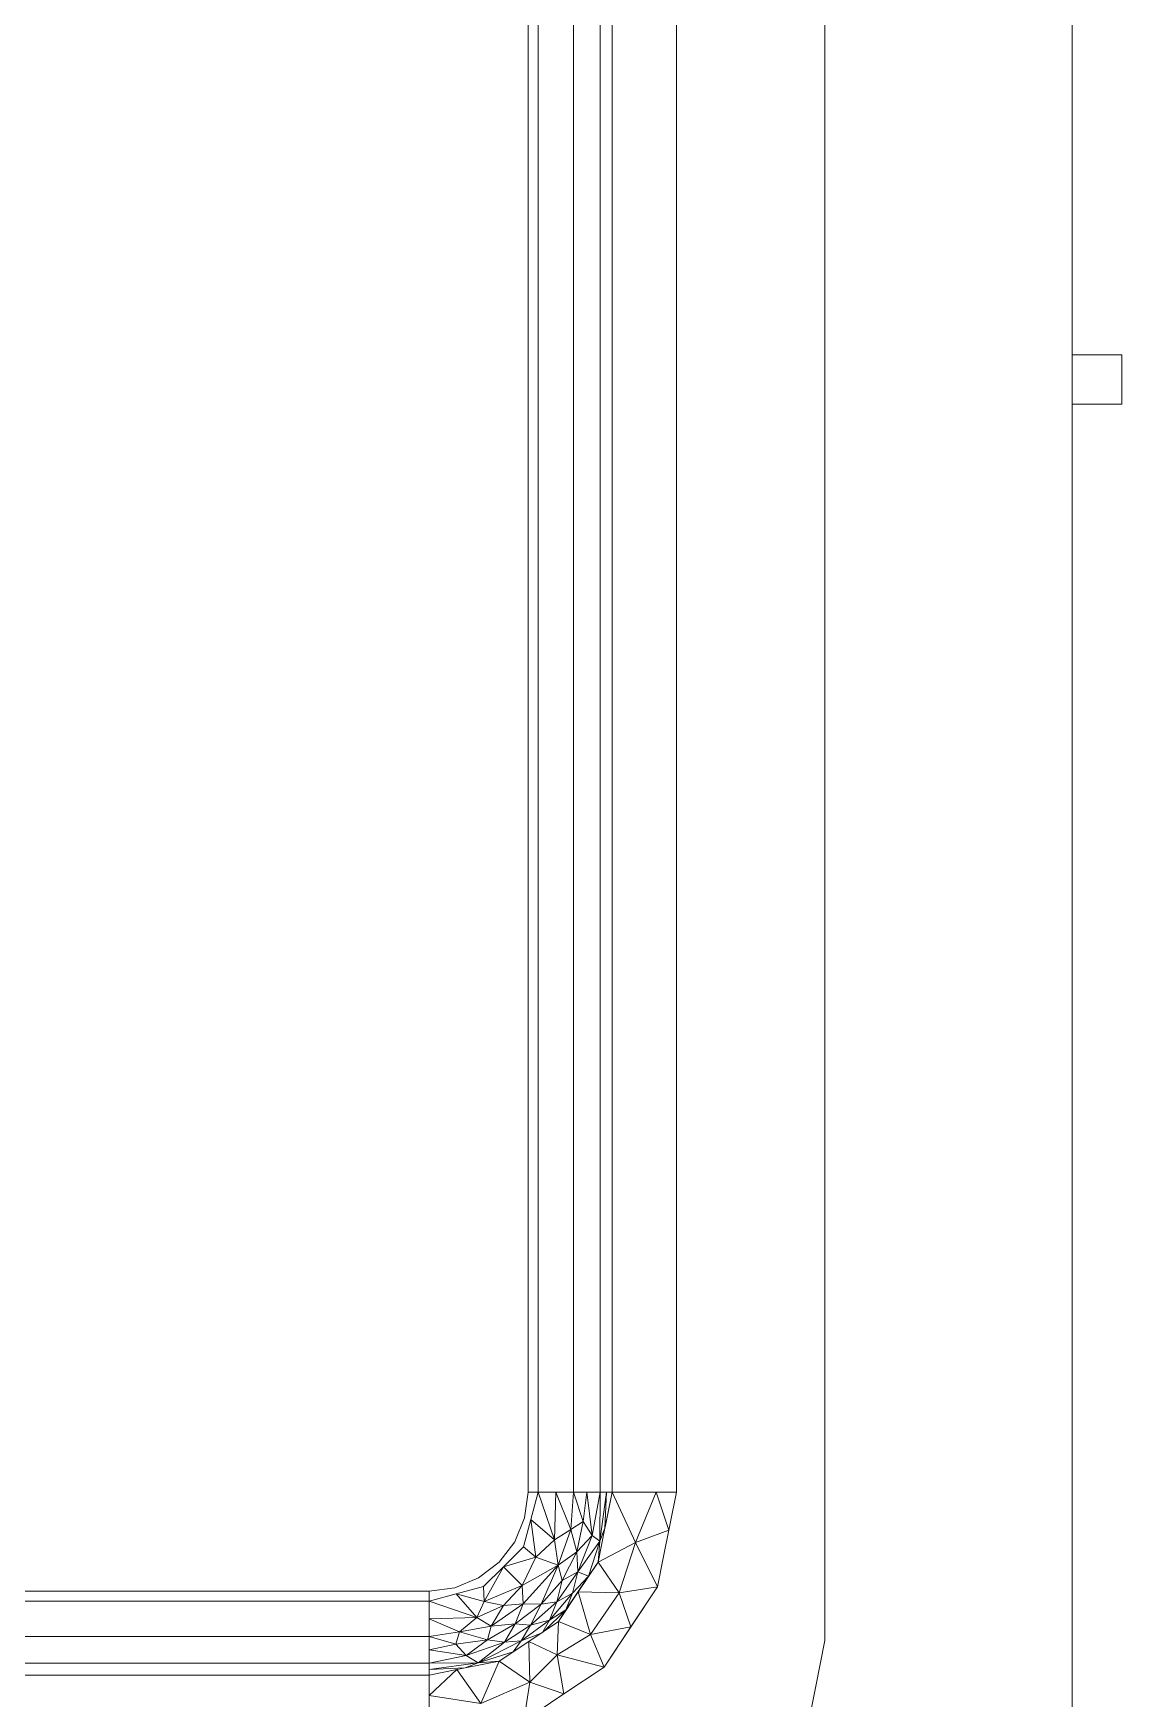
# Model space of a CAD drawing. Header units: inches. Extents: x -827 to 154, y -802 to 207.
# Drawn here: x -803.08 to -792.08, y -1.51 to 15.33 of the extents above; entities that cross this region are included whole.
import ezdxf

# ---------------------------------------------------------------- set-up
doc = ezdxf.new("R2010")
doc.units = ezdxf.units.IN
doc.header["$MEASUREMENT"] = 0
doc.layers.add('D0960_-_Workstation__Dental_Lab__Plaster_skp', color=8, linetype='Continuous', lineweight=9)
doc.layers.add('Q-SPCQ', color=7, linetype='Continuous', lineweight=9)

# ---------------------------------------------------------------- blocks, each defined once
blk = doc.blocks.new('D0960_-_Workstation__Dental_Lab__Plaster_skp_7-V1-Level 1')
at = {"layer": 'Q-SPCQ'}
for p, q in [((-72.5, -12), (66.448, -12)), ((66.448, -12), (-72.5, -12))]:
    blk.add_line(p, q, dxfattribs=at)
blk = doc.blocks.new('D0960_-_Workstation__Dental_Lab__Plaster_skp_2-V2-Level 1')
at = {"layer": 'Q-SPCQ'}
for p, q in [((80.651, 5.25), (80.651, 16.25)), ((80.651, 16.25), (80.651, 5.25)), ((80.771, 16.25), (80.771, 5.25)), ((80.771, 16.25), (80.771, 5.25)), ((81.042, 16.25), (81.042, 5.25)), ((81.042, 16.25), (81.042, 5.25)), ((81.398, 16.25), (81.398, 5.25)), ((81.398, 16.25), (81.398, 5.25)), ((81.5, 16.25), (81.5, 5.25)), ((81.5, 16.25), (81.5, 5.25)), ((80, 5.25), (80.445, 5.25)), ((80.445, 5.25), (80, 5.25)), ((80.445, 5.25), (80.363, 4.728)), ((80.363, 4.728), (80.445, 5.25)), ((80.445, 5.25), (80.707, 4.968)), ((80.445, 5.25), (80.707, 4.968)), ((80.445, 5.25), (80.651, 5.25)), ((80.445, 5.25), (80.651, 5.25)), ((80.707, 5.25), (80.651, 5.25)), ((80.707, 5.25), (80.651, 5.25)), ((80.707, 4.968), (80.651, 5.25)), ((80.707, 4.968), (80.651, 5.25)), ((80.707, 5.25), (80.774, 4.754)), ((80.707, 5.25), (80.711, 5.25)), ((80.707, 5.25), (80.771, 5.25)), ((80.771, 5.25), (80.707, 5.25)), ((80.707, 5.25), (80.724, 4.885)), ((80.707, 5.25), (80.724, 4.885)), ((80.707, 5.25), (80.774, 4.754)), ((80.771, 5.25), (80.711, 5.25)), ((80.771, 5.25), (80.774, 4.754)), ((80.907, 5.25), (80.771, 5.25)), ((80.771, 5.25), (80.848, 4.874)), ((80.771, 5.25), (80.774, 4.754)), ((80.771, 5.25), (80.848, 4.874)), ((80.907, 5.25), (80.771, 5.25)), ((80.907, 5.25), (80.848, 4.874)), ((80.907, 5.25), (80.848, 4.874)), ((81.042, 5.25), (80.907, 5.25)), ((80.907, 5.25), (80.963, 4.98)), ((80.907, 5.25), (80.963, 4.98)), ((80.907, 5.25), (81.042, 5.25)), ((81.042, 5.25), (80.963, 4.98)), ((81.042, 5.25), (80.963, 4.98)), ((81.22, 5.25), (81.042, 5.25)), ((81.042, 5.25), (81.09, 4.943)), ((81.09, 4.943), (81.042, 5.25)), ((81.22, 5.25), (81.042, 5.25)), ((81.22, 5.25), (81.09, 4.943)), ((81.22, 5.25), (81.09, 4.943)), ((81.261, 5.25), (81.22, 5.25)), ((81.234, 4.767), (81.22, 5.25)), ((81.234, 4.767), (81.22, 5.25)), ((81.22, 5.25), (81.261, 5.25)), ((81.398, 5.25), (81.234, 4.767)), ((81.234, 4.767), (81.398, 5.25)), ((81.261, 5.25), (81.398, 5.25)), ((81.261, 5.25), (81.398, 5.25)), ((81.5, 5.25), (81.398, 5.25)), ((81.472, 4.975), (81.398, 5.25)), ((81.472, 4.975), (81.398, 5.25)), ((81.5, 5.25), (81.398, 5.25)), ((81.534, 4.991), (81.5, 5.25)), ((81.5, 5.25), (81.534, 4.991)), ((80.363, 4.728), (80.707, 4.968)), ((80.363, 4.728), (80.707, 4.968)), ((80.707, 4.968), (80.724, 4.885)), ((80.724, 4.885), (80.707, 4.968)), ((80.724, 4.885), (80.774, 4.754)), ((80.724, 4.885), (80.792, 4.542)), ((80.724, 4.885), (80.774, 4.754)), ((80.724, 4.885), (80.792, 4.542)), ((80.963, 4.98), (80.848, 4.874)), ((80.848, 4.874), (80.963, 4.98)), ((81.09, 4.943), (80.963, 4.98)), ((80.963, 4.98), (81.009, 4.66)), ((81.009, 4.66), (80.963, 4.98)), ((81.09, 4.943), (80.963, 4.98)), ((81.09, 4.943), (81.009, 4.66)), ((81.09, 4.943), (81.009, 4.66)), ((81.147, 4.623), (81.09, 4.943)), ((81.234, 4.767), (81.09, 4.943)), ((81.09, 4.943), (81.147, 4.623)), ((81.234, 4.767), (81.09, 4.943)), ((81.472, 4.975), (81.234, 4.767)), ((81.472, 4.975), (81.234, 4.767)), ((81.472, 4.975), (81.394, 4.692)), ((81.472, 4.975), (81.394, 4.692)), ((81.472, 4.975), (81.546, 4.699)), ((81.546, 4.699), (81.472, 4.975)), ((81.534, 4.991), (81.634, 4.75)), ((81.534, 4.991), (81.634, 4.75)), ((80.363, 4.728), (80.578, 4.233)), ((80.363, 4.728), (80.792, 4.542)), ((80.363, 4.728), (80.792, 4.542)), ((80.363, 4.728), (80.578, 4.233)), ((80.848, 4.874), (80.774, 4.754)), ((80.774, 4.754), (80.848, 4.874)), ((80.774, 4.754), (80.985, 4.487)), ((80.792, 4.542), (80.774, 4.754)), ((80.774, 4.754), (80.792, 4.542)), ((80.774, 4.754), (80.887, 4.4)), ((80.774, 4.754), (80.887, 4.4)), ((80.774, 4.754), (80.998, 4.318)), ((80.774, 4.754), (80.998, 4.318)), ((80.774, 4.754), (80.985, 4.487)), ((80.848, 4.874), (80.985, 4.487)), ((81.009, 4.66), (80.848, 4.874)), ((80.848, 4.874), (80.985, 4.487)), ((80.848, 4.874), (81.009, 4.66)), ((81.234, 4.767), (81.147, 4.623)), ((81.234, 4.767), (81.147, 4.623)), ((81.394, 4.692), (81.234, 4.767)), ((81.234, 4.767), (81.355, 4.498)), ((81.234, 4.767), (81.394, 4.692)), ((81.355, 4.498), (81.234, 4.767)), ((81.634, 4.75), (81.793, 4.543)), ((81.634, 4.75), (81.793, 4.543)), ((81.009, 4.66), (80.985, 4.487)), ((80.985, 4.487), (81.009, 4.66)), ((81.17, 4.38), (81.009, 4.66)), ((81.147, 4.623), (81.009, 4.66)), ((81.147, 4.623), (81.009, 4.66)), ((81.17, 4.38), (81.009, 4.66)), ((81.355, 4.498), (81.147, 4.623)), ((81.372, 4.299), (81.147, 4.623)), ((81.17, 4.38), (81.147, 4.623)), ((81.372, 4.299), (81.147, 4.623)), ((81.147, 4.623), (81.17, 4.38)), ((81.355, 4.498), (81.147, 4.623)), ((81.394, 4.692), (81.355, 4.498)), ((81.394, 4.692), (81.355, 4.498)), ((81.546, 4.699), (81.394, 4.692)), ((81.546, 4.699), (81.394, 4.692)), ((81.558, 4.308), (81.394, 4.692)), ((81.747, 4.497), (81.394, 4.692)), ((81.394, 4.692), (81.558, 4.308)), ((81.747, 4.497), (81.394, 4.692)), ((81.546, 4.699), (81.747, 4.497)), ((81.747, 4.497), (81.546, 4.699)), ((80.578, 4.233), (80.792, 4.542)), ((80.792, 4.542), (80.578, 4.233)), ((80.792, 4.542), (80.992, 4.242)), ((80.792, 4.542), (80.992, 4.242)), ((80.887, 4.4), (80.998, 4.318)), ((80.887, 4.4), (80.998, 4.318)), ((81.17, 4.38), (80.985, 4.487)), ((80.985, 4.487), (80.998, 4.318)), ((80.985, 4.487), (81.157, 4.224)), ((81.17, 4.38), (80.985, 4.487)), ((80.985, 4.487), (81.157, 4.224)), ((80.998, 4.318), (80.985, 4.487)), ((81.17, 4.38), (81.157, 4.224)), ((81.17, 4.38), (81.157, 4.224)), ((81.367, 4.117), (81.17, 4.38)), ((81.372, 4.299), (81.17, 4.38)), ((81.17, 4.38), (81.367, 4.117)), ((81.372, 4.299), (81.17, 4.38)), ((81.372, 4.299), (81.355, 4.498)), ((81.558, 4.308), (81.355, 4.498)), ((81.355, 4.498), (81.372, 4.299)), ((81.558, 4.308), (81.355, 4.498)), ((81.747, 4.497), (81.558, 4.308)), ((81.747, 4.497), (81.558, 4.308)), ((81.747, 4.497), (81.949, 4.296)), ((81.845, 4.172), (81.747, 4.497)), ((81.949, 4.296), (81.747, 4.497)), ((81.747, 4.497), (81.845, 4.172)), ((81.793, 4.543), (82, 4.384)), ((81.793, 4.543), (82, 4.384)), ((82, 4.384), (82.241, 4.284)), ((82.241, 4.284), (82, 4.384)), ((80.19, 4.293), (80.461, 3.888)), ((80.461, 3.888), (80.19, 4.293)), ((80.19, 4.293), (80.578, 4.233)), ((80.19, 4.293), (80.578, 4.233)), ((80.461, 3.888), (80.578, 4.233)), ((80.578, 4.233), (80.461, 3.888)), ((80.992, 4.242), (80.578, 4.233)), ((80.578, 4.233), (80.992, 4.242)), ((80.578, 4.233), (80.855, 3.955)), ((80.578, 4.233), (80.855, 3.955)), ((80.992, 4.242), (80.855, 3.955)), ((80.992, 4.242), (80.855, 3.955)), ((80.992, 4.242), (81.193, 3.943)), ((80.992, 4.242), (81.193, 3.943)), ((81.07, 4.125), (80.998, 4.318)), ((80.998, 4.318), (81.208, 4.032)), ((80.998, 4.318), (81.157, 4.224)), ((80.998, 4.318), (81.157, 4.224)), ((80.998, 4.318), (81.07, 4.125)), ((80.998, 4.318), (81.208, 4.032)), ((81.208, 4.032), (81.157, 4.224)), ((81.367, 4.117), (81.157, 4.224)), ((81.391, 3.959), (81.157, 4.224)), ((81.157, 4.224), (81.208, 4.032)), ((81.157, 4.224), (81.391, 3.959)), ((81.367, 4.117), (81.157, 4.224)), ((81.372, 4.299), (81.367, 4.117)), ((81.372, 4.299), (81.367, 4.117)), ((81.558, 4.308), (81.372, 4.299)), ((81.558, 4.308), (81.372, 4.299)), ((81.762, 3.945), (81.372, 4.299)), ((81.762, 3.945), (81.372, 4.299)), ((81.845, 4.172), (81.558, 4.308)), ((81.762, 3.945), (81.558, 4.308)), ((81.845, 4.172), (81.558, 4.308)), ((81.558, 4.308), (81.762, 3.945)), ((81.949, 4.296), (81.845, 4.172)), ((81.949, 4.296), (81.845, 4.172)), ((82.225, 4.222), (81.845, 4.172)), ((82.225, 4.222), (81.845, 4.172)), ((81.949, 4.296), (82.225, 4.222)), ((82.225, 4.222), (81.949, 4.296)), ((82.225, 4.222), (82.017, 3.984)), ((82.225, 4.222), (82.017, 3.984)), ((82.225, 4.222), (82.5, 4.148)), ((82.5, 4.148), (82.225, 4.222)), ((82.241, 4.284), (82.5, 4.25)), ((82.241, 4.284), (82.5, 4.25)), ((82.5, 4.25), (82.5, 4.148)), ((82.5, 4.148), (82.5, 4.25)), ((82.5, 4.25), (109.5, 4.25)), ((109.5, 4.25), (82.5, 4.25)), ((81.087, 4.101), (81.208, 4.032)), ((81.087, 4.101), (81.208, 4.032)), ((81.095, 4.088), (81.312, 3.867)), ((81.095, 4.088), (81.312, 3.867)), ((81.762, 3.945), (81.367, 4.117)), ((81.367, 4.117), (81.608, 3.904)), ((81.608, 3.904), (81.367, 4.117)), ((81.367, 4.117), (81.391, 3.959)), ((81.391, 3.959), (81.367, 4.117)), ((81.762, 3.945), (81.367, 4.117)), ((81.845, 4.172), (81.762, 3.945)), ((81.845, 4.172), (81.762, 3.945)), ((82.017, 3.984), (81.845, 4.172)), ((81.845, 4.172), (82.017, 3.984)), ((82.5, 4.148), (82.017, 3.984)), ((82.5, 4.148), (82.017, 3.984)), ((109.5, 4.148), (82.5, 4.148)), ((82.5, 4.148), (109.5, 4.148)), ((82.5, 3.97), (82.5, 4.148)), ((82.5, 4.148), (82.5, 3.97)), ((80.855, 3.955), (80.461, 3.888)), ((80.461, 3.888), (80.855, 3.955)), ((80.461, 3.888), (80.732, 3.482)), ((80.732, 3.482), (80.461, 3.888)), ((80.855, 3.955), (80.732, 3.482)), ((80.855, 3.955), (80.732, 3.482)), ((80.855, 3.955), (81.06, 3.62)), ((80.855, 3.955), (81.193, 3.943)), ((80.855, 3.955), (81.06, 3.62)), ((80.855, 3.955), (81.193, 3.943)), ((81.06, 3.62), (81.193, 3.943)), ((81.06, 3.62), (81.193, 3.943)), ((81.193, 3.943), (81.312, 3.867)), ((81.312, 3.867), (81.193, 3.943)), ((81.492, 3.742), (81.193, 3.943)), ((81.492, 3.742), (81.193, 3.943)), ((81.208, 4.032), (81.48, 3.8)), ((81.208, 4.032), (81.391, 3.959)), ((81.208, 4.032), (81.391, 3.959)), ((81.48, 3.8), (81.208, 4.032)), ((81.312, 3.867), (81.208, 4.032)), ((81.312, 3.867), (81.208, 4.032)), ((81.694, 3.748), (81.391, 3.959)), ((81.48, 3.8), (81.391, 3.959)), ((81.48, 3.8), (81.391, 3.959)), ((81.608, 3.904), (81.391, 3.959)), ((81.608, 3.904), (81.391, 3.959)), ((81.694, 3.748), (81.391, 3.959)), ((81.762, 3.945), (81.608, 3.904)), ((81.762, 3.945), (81.608, 3.904)), ((81.897, 3.757), (81.608, 3.904)), ((81.897, 3.757), (81.608, 3.904)), ((81.608, 3.904), (81.694, 3.748)), ((81.694, 3.748), (81.608, 3.904)), ((82.017, 3.984), (81.762, 3.945)), ((82.017, 3.984), (81.762, 3.945)), ((82.124, 3.816), (81.762, 3.945)), ((81.762, 3.945), (81.897, 3.757)), ((81.897, 3.757), (81.762, 3.945)), ((82.124, 3.816), (81.762, 3.945)), ((82.5, 3.97), (82.017, 3.984)), ((82.017, 3.984), (82.124, 3.816)), ((82.017, 3.984), (82.5, 3.97)), ((82.124, 3.816), (82.017, 3.984)), ((82.5, 3.97), (82.124, 3.816)), ((82.5, 3.97), (82.124, 3.816)), ((82.5, 3.97), (82.5, 3.792)), ((82.5, 3.97), (82.5, 3.792)), ((81.06, 3.62), (81.492, 3.742)), ((81.492, 3.742), (81.06, 3.62)), ((81.652, 3.639), (81.312, 3.867)), ((81.492, 3.742), (81.312, 3.867)), ((81.312, 3.867), (81.652, 3.639)), ((81.312, 3.867), (81.48, 3.8)), ((81.312, 3.867), (81.48, 3.8)), ((81.492, 3.742), (81.312, 3.867)), ((81.48, 3.8), (81.694, 3.748)), ((81.652, 3.639), (81.48, 3.8)), ((81.694, 3.748), (81.48, 3.8)), ((81.652, 3.639), (81.48, 3.8)), ((81.483, 3.328), (81.492, 3.742)), ((81.483, 3.328), (81.492, 3.742)), ((81.492, 3.742), (81.652, 3.639)), ((81.652, 3.639), (81.492, 3.742)), ((81.792, 3.542), (81.492, 3.742)), ((81.792, 3.542), (81.492, 3.742)), ((81.652, 3.639), (81.694, 3.748)), ((81.652, 3.639), (81.694, 3.748)), ((81.897, 3.757), (81.694, 3.748)), ((81.897, 3.757), (81.694, 3.748)), ((82.061, 3.601), (81.694, 3.748)), ((82.061, 3.601), (81.694, 3.748)), ((82.004, 3.524), (81.694, 3.748)), ((82.004, 3.524), (81.694, 3.748)), ((82.124, 3.816), (81.897, 3.757)), ((82.124, 3.816), (81.897, 3.757)), ((82.061, 3.601), (81.897, 3.757)), ((82.205, 3.693), (81.897, 3.757)), ((82.205, 3.693), (81.897, 3.757)), ((81.897, 3.757), (82.061, 3.601)), ((82.124, 3.816), (82.5, 3.792)), ((82.205, 3.693), (82.124, 3.816)), ((82.5, 3.792), (82.124, 3.816)), ((82.124, 3.816), (82.205, 3.693)), ((82.5, 3.792), (82.205, 3.693)), ((82.5, 3.792), (82.205, 3.693)), ((109.5, 3.792), (82.5, 3.792)), ((82.5, 3.792), (109.5, 3.792)), ((82.5, 3.657), (82.5, 3.792)), ((82.5, 3.792), (82.5, 3.657)), ((80.732, 3.482), (81.06, 3.62)), ((81.06, 3.62), (80.732, 3.482)), ((81.483, 3.328), (81.06, 3.62)), ((81.138, 3.211), (81.06, 3.62)), ((81.483, 3.328), (81.06, 3.62)), ((81.138, 3.211), (81.06, 3.62)), ((81.483, 3.328), (81.792, 3.542)), ((81.483, 3.328), (81.792, 3.542)), ((81.792, 3.542), (81.652, 3.639)), ((82.004, 3.524), (81.652, 3.639)), ((81.792, 3.542), (81.652, 3.639)), ((81.652, 3.639), (82.004, 3.524)), ((81.99, 3.163), (81.792, 3.542)), ((82.135, 3.474), (81.792, 3.542)), ((82.004, 3.524), (81.792, 3.542)), ((82.135, 3.474), (81.792, 3.542)), ((81.792, 3.542), (82.004, 3.524)), ((81.99, 3.163), (81.792, 3.542)), ((82.004, 3.524), (82.061, 3.601)), ((82.004, 3.524), (82.061, 3.601)), ((82.061, 3.601), (82.205, 3.693)), ((82.205, 3.693), (82.061, 3.601)), ((82.061, 3.601), (82.5, 3.657)), ((82.5, 3.657), (82.061, 3.601)), ((82.061, 3.601), (82.5, 3.521)), ((82.5, 3.521), (82.061, 3.601)), ((82.5, 3.657), (82.205, 3.693)), ((82.205, 3.693), (82.5, 3.657)), ((82.5, 3.657), (82.5, 3.521)), ((82.5, 3.657), (82.5, 3.521)), ((80.732, 3.482), (81.138, 3.211)), ((80.732, 3.482), (81.543, 2.94)), ((81.99, 3.163), (82.5, 3.401)), ((82.5, 3.401), (81.99, 3.163)), ((82.004, 3.524), (82.5, 3.521)), ((82.004, 3.524), (82.5, 3.457)), ((82.135, 3.474), (82.004, 3.524)), ((82.5, 3.457), (82.004, 3.524)), ((82.135, 3.474), (82.004, 3.524)), ((82.004, 3.524), (82.5, 3.521)), ((82.135, 3.474), (82.5, 3.457)), ((82.135, 3.474), (82.5, 3.401)), ((82.135, 3.474), (82.5, 3.457)), ((82.5, 3.401), (82.146, 3.471)), ((82.146, 3.471), (82.5, 3.401)), ((82.5, 3.477), (82.5, 3.521)), ((109.5, 3.521), (82.5, 3.521)), ((109.5, 3.521), (82.5, 3.521)), ((82.5, 3.477), (82.5, 3.521)), ((82.5, 3.477), (82.5, 3.401)), ((82.5, 3.477), (82.5, 3.457)), ((82.5, 3.401), (82.5, 3.457)), ((82.5, 3.401), (109.5, 3.401)), ((109.5, 3.401), (82.5, 3.401)), ((82.5, 2.956), (82.5, 3.401)), ((82.5, 2.956), (82.5, 3.401)), ((81.483, 3.328), (81.138, 3.211)), ((81.138, 3.211), (81.483, 3.328)), ((81.138, 3.211), (81.543, 2.94)), ((81.543, 2.94), (81.483, 3.328)), ((81.99, 3.163), (81.483, 3.328)), ((81.543, 2.94), (81.483, 3.328)), ((81.483, 3.328), (81.99, 3.163)), ((81.543, 2.94), (81.99, 3.163)), ((81.99, 3.163), (81.543, 2.94)), ((82.5, 2.956), (81.99, 3.163)), ((82.118, 2.826), (81.99, 3.163)), ((82.5, 2.956), (81.99, 3.163)), ((82.118, 2.826), (81.99, 3.163)), ((81.543, 2.94), (81.833, 2.883)), ((81.543, 2.94), (81.833, 2.883)), ((81.833, 2.883), (82.5, 2.75)), ((82.5, 2.75), (81.833, 2.883)), ((82.5, 2.956), (82.118, 2.826)), ((82.118, 2.826), (82.5, 2.956)), ((82.5, 2.956), (82.5, 2.75)), ((82.5, 2.75), (82.5, 2.956)), ((82.5, 2.75), (109.5, 2.75)), ((82.5, 2.75), (109.5, 2.75)), ((80.043, 1.44), (80.522, 1.345)), ((80.043, 1.44), (80.522, 1.345)), ((80.522, 1.345), (81, 1.25)), ((81, 1.25), (80.522, 1.345)), ((81, 1.25), (111, 1.25)), ((111, 1.25), (81, 1.25)), ((93.5, -1.75), (93.5, -1.25)), ((93.5, -1.25), (93.5, -1.75)), ((94, -1.75), (94, -1.25)), ((94, -1.75), (94, -1.25)), ((94, -1.75), (93.5, -1.75)), ((94, -1.75), (93.5, -1.75))]:
    blk.add_line(p, q, dxfattribs=at)
blk.add_blockref('D0960_-_Workstation__Dental_Lab__Plaster_skp_7-V1-Level 1', (72, 10.75))
blk = doc.blocks.new('D0960_-_Workstation__Dental_Lab__Plaster_skp_1-V3-Level 1')
blk.add_blockref('D0960_-_Workstation__Dental_Lab__Plaster_skp_2-V2-Level 1', (0.5, 1.75))
blk = doc.blocks.new('D0960_-_Workstation__Dental_Lab__Plaster_skp-V4-Level 1')
blk.add_blockref('D0960_-_Workstation__Dental_Lab__Plaster_skp_1-V3-Level 1', (0, 0))

msp = doc.modelspace()

# ---------------------------------------------------------------- block references
at = {"layer": 'D0960_-_Workstation__Dental_Lab__Plaster_skp', "color": 7, "rotation": 89.99999999999997}
msp.add_blockref('D0960_-_Workstation__Dental_Lab__Plaster_skp-V4-Level 1', (-792.082254, -82.424376), dxfattribs=at)

doc.saveas('drawing.dxf')
